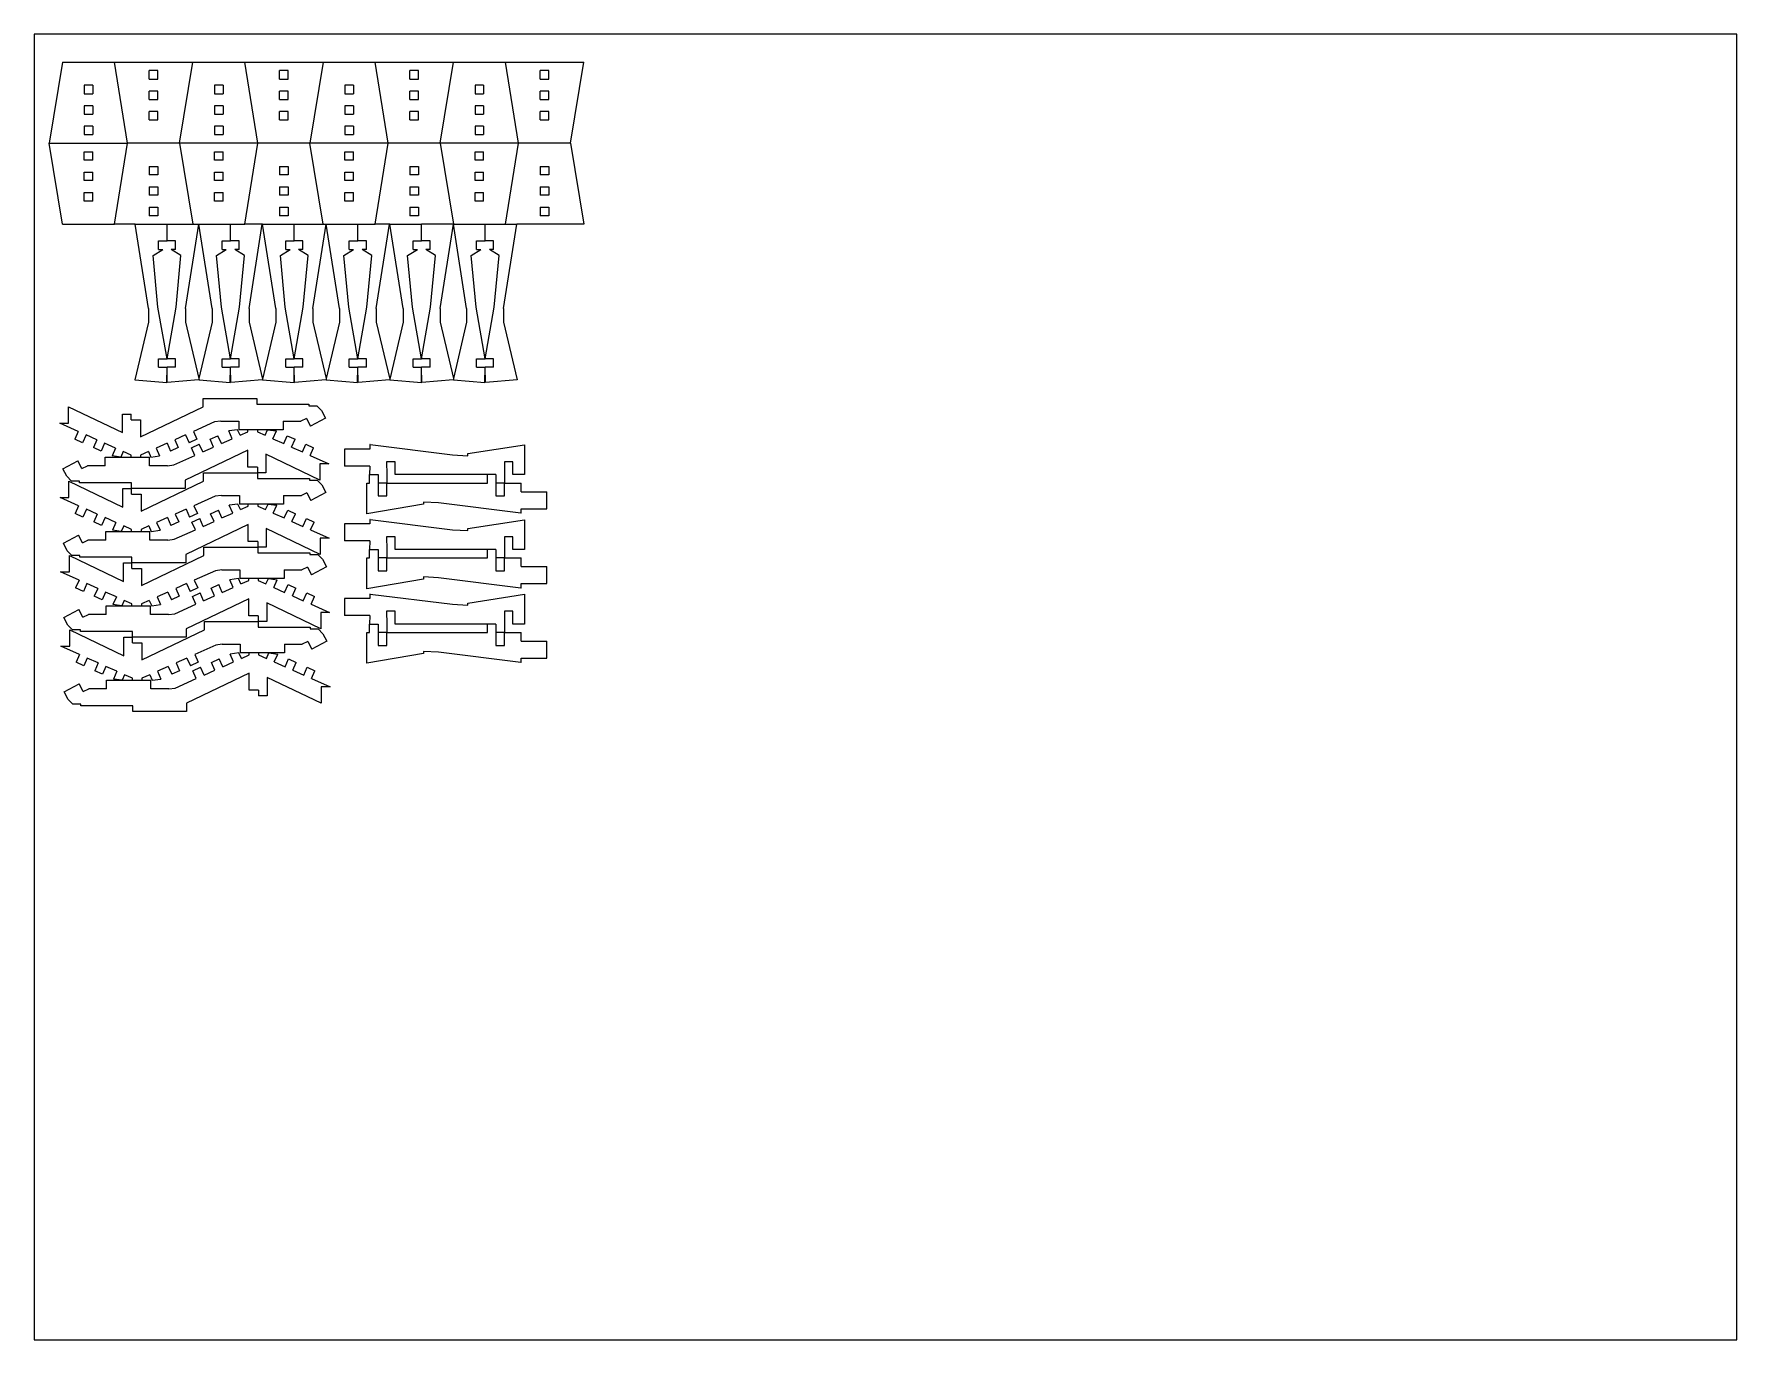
# Model space of a CAD drawing. Extents: x -622 to 622, y -231 to 231.
# Drawn here: x 22 to 622, y -231 to 229 of the extents above; entities that cross this region are included whole.
import ezdxf

# ---------------------------------------------------------------- set-up
doc = ezdxf.new("R2010")
doc.units = 0
doc.header["$MEASUREMENT"] = 0
doc.layers.get('0').update_dxf_attribs({"linetype": 'CONTINUOUS'})

msp = doc.modelspace()

# ---------------------------------------------------------------- linework, layer by layer
for p, q in [((21.98, 228.51), (21.98, -231.49)), ((621.98, 228.51), (21.98, 228.51)), ((621.98, -231.49), (621.98, 228.51)), ((31.95, 218.65), (27.36, 190.08)), ((31.95, 218.65), (50.32, 218.65)), ((54.91, 190.08), (50.32, 218.65)), ((50.32, 218.65), (77.87, 218.65)), ((73.28, 190.08), (77.87, 218.65)), ((77.87, 218.65), (96.24, 218.65)), ((100.83, 190.08), (96.24, 218.65)), ((96.24, 218.65), (123.8, 218.65)), ((123.8, 218.65), (119.2, 190.08)), ((123.8, 218.65), (142.16, 218.65)), ((146.76, 190.08), (142.16, 218.65)), ((142.16, 218.65), (169.72, 218.65)), ((165.12, 190.08), (169.72, 218.65)), ((169.72, 218.65), (188.09, 218.65)), ((192.68, 190.08), (188.09, 218.65)), ((188.09, 218.65), (215.64, 218.65)), ((211.05, 190.08), (215.64, 218.65)), ((39.64, 210.48), (39.64, 207.48)), ((42.64, 210.48), (39.64, 210.48)), ((42.64, 210.48), (42.64, 207.48)), ((62.6, 212.65), (62.6, 215.65)), ((65.6, 215.65), (62.6, 215.65)), ((62.6, 212.65), (65.6, 212.65)), ((65.6, 212.65), (65.6, 215.65)), ((85.56, 210.48), (85.56, 207.48)), ((88.56, 210.48), (85.56, 210.48)), ((88.56, 210.48), (88.56, 207.48)), ((108.52, 212.65), (108.52, 215.65)), ((111.52, 215.65), (108.52, 215.65)), ((108.52, 212.65), (111.52, 212.65)), ((111.52, 212.65), (111.52, 215.65)), ((131.48, 210.48), (131.48, 207.48)), ((134.48, 210.48), (131.48, 210.48)), ((134.48, 210.48), (134.48, 207.48)), ((154.44, 212.65), (154.44, 215.65)), ((157.44, 215.65), (154.44, 215.65)), ((154.44, 212.65), (157.44, 212.65)), ((157.44, 212.65), (157.44, 215.65)), ((177.4, 210.48), (177.4, 207.48)), ((180.4, 210.48), (177.4, 210.48)), ((180.4, 210.48), (180.4, 207.48)), ((200.36, 212.65), (200.36, 215.65)), ((203.36, 215.65), (200.36, 215.65)), ((200.36, 212.65), (203.36, 212.65)), ((203.36, 212.65), (203.36, 215.65)), ((39.64, 207.48), (42.64, 207.48)), ((62.6, 205.45), (62.6, 208.45)), ((65.6, 208.45), (62.6, 208.45)), ((62.6, 205.45), (65.6, 205.45)), ((65.6, 205.45), (65.6, 208.45)), ((85.56, 207.48), (88.56, 207.48)), ((108.52, 205.45), (108.52, 208.45)), ((111.52, 208.45), (108.52, 208.45)), ((108.52, 205.45), (111.52, 205.45)), ((111.52, 205.45), (111.52, 208.45)), ((131.48, 207.48), (134.48, 207.48)), ((154.44, 205.45), (154.44, 208.45)), ((157.44, 208.45), (154.44, 208.45)), ((154.44, 205.45), (157.44, 205.45)), ((157.44, 205.45), (157.44, 208.45)), ((177.4, 207.48), (180.4, 207.48)), ((200.36, 205.45), (200.36, 208.45)), ((203.36, 208.45), (200.36, 208.45)), ((200.36, 205.45), (203.36, 205.45)), ((203.36, 205.45), (203.36, 208.45)), ((39.64, 203.28), (39.64, 200.28)), ((42.64, 203.28), (39.64, 203.28)), ((39.64, 200.28), (42.64, 200.28)), ((42.64, 203.28), (42.64, 200.28)), ((65.6, 201.25), (62.6, 201.25)), ((62.6, 198.25), (62.6, 201.25)), ((62.6, 198.25), (65.6, 198.25)), ((65.6, 198.25), (65.6, 201.25)), ((85.56, 203.28), (85.56, 200.28)), ((88.56, 203.28), (85.56, 203.28)), ((85.56, 200.28), (88.56, 200.28)), ((88.56, 203.28), (88.56, 200.28)), ((111.52, 201.25), (108.52, 201.25)), ((108.52, 198.25), (108.52, 201.25)), ((108.52, 198.25), (111.52, 198.25)), ((111.52, 198.25), (111.52, 201.25)), ((131.48, 203.28), (131.48, 200.28)), ((134.48, 203.28), (131.48, 203.28)), ((131.48, 200.28), (134.48, 200.28)), ((134.48, 203.28), (134.48, 200.28)), ((157.44, 201.25), (154.44, 201.25)), ((154.44, 198.25), (154.44, 201.25)), ((154.44, 198.25), (157.44, 198.25)), ((157.44, 198.25), (157.44, 201.25)), ((177.4, 203.28), (177.4, 200.28)), ((180.4, 203.28), (177.4, 203.28)), ((177.4, 200.28), (180.4, 200.28)), ((180.4, 203.28), (180.4, 200.28)), ((203.36, 201.25), (200.36, 201.25)), ((200.36, 198.25), (200.36, 201.25)), ((200.36, 198.25), (203.36, 198.25)), ((203.36, 198.25), (203.36, 201.25)), ((39.64, 196.08), (39.64, 193.08)), ((42.64, 196.08), (39.64, 196.08)), ((39.64, 193.08), (42.64, 193.08)), ((42.64, 196.08), (42.64, 193.08)), ((85.56, 196.08), (85.56, 193.08)), ((88.56, 196.08), (85.56, 196.08)), ((85.56, 193.08), (88.56, 193.08)), ((88.56, 196.08), (88.56, 193.08)), ((131.48, 196.08), (131.48, 193.08)), ((134.48, 196.08), (131.48, 196.08)), ((131.48, 193.08), (134.48, 193.08)), ((134.48, 196.08), (134.48, 193.08)), ((177.4, 196.08), (177.4, 193.08)), ((180.4, 196.08), (177.4, 196.08)), ((177.4, 193.08), (180.4, 193.08)), ((180.4, 196.08), (180.4, 193.08)), ((31.95, 161.51), (27.36, 190.08)), ((27.36, 190.08), (54.91, 190.08)), ((39.64, 184.08), (39.64, 187.08)), ((39.64, 187.08), (42.64, 187.08)), ((42.64, 184.08), (42.64, 187.08)), ((50.32, 161.51), (54.91, 190.08)), ((73.28, 190.08), (54.91, 190.08)), ((73.28, 190.08), (77.87, 161.51)), ((100.83, 190.08), (73.28, 190.08)), ((85.56, 184.08), (85.56, 187.08)), ((85.56, 187.08), (88.56, 187.08)), ((88.56, 184.08), (88.56, 187.08)), ((96.24, 161.51), (100.83, 190.08)), ((119.2, 190.08), (100.83, 190.08)), ((123.8, 161.51), (119.2, 190.08)), ((146.76, 190.08), (119.2, 190.08)), ((131.48, 184.08), (131.48, 187.08)), ((131.48, 187.08), (134.48, 187.08)), ((134.48, 184.08), (134.48, 187.08)), ((142.16, 161.51), (146.76, 190.08)), ((165.12, 190.08), (146.76, 190.08)), ((165.12, 190.08), (169.72, 161.51)), ((192.68, 190.08), (165.12, 190.08)), ((177.4, 184.08), (177.4, 187.08)), ((177.4, 187.08), (180.4, 187.08)), ((180.4, 184.08), (180.4, 187.08)), ((188.09, 161.51), (192.68, 190.08)), ((211.05, 190.08), (192.68, 190.08)), ((211.05, 190.08), (215.64, 161.51)), ((42.64, 184.08), (39.64, 184.08)), ((62.6, 181.91), (62.6, 178.91)), ((62.6, 181.91), (65.6, 181.91)), ((65.6, 181.91), (65.6, 178.91)), ((88.56, 184.08), (85.56, 184.08)), ((108.52, 181.91), (108.52, 178.91)), ((108.52, 181.91), (111.52, 181.91)), ((111.52, 181.91), (111.52, 178.91)), ((134.48, 184.08), (131.48, 184.08)), ((154.44, 181.91), (154.44, 178.91)), ((154.44, 181.91), (157.44, 181.91)), ((157.44, 181.91), (157.44, 178.91)), ((180.4, 184.08), (177.4, 184.08)), ((200.36, 181.91), (200.36, 178.91)), ((200.36, 181.91), (203.36, 181.91)), ((203.36, 181.91), (203.36, 178.91)), ((39.64, 176.88), (39.64, 179.88)), ((39.64, 179.88), (42.64, 179.88)), ((42.64, 176.88), (39.64, 176.88)), ((42.64, 176.88), (42.64, 179.88)), ((65.6, 178.91), (62.6, 178.91)), ((62.6, 174.71), (62.6, 171.71)), ((62.6, 174.71), (65.6, 174.71)), ((65.6, 174.71), (65.6, 171.71)), ((85.56, 176.88), (85.56, 179.88)), ((85.56, 179.88), (88.56, 179.88)), ((88.56, 176.88), (85.56, 176.88)), ((88.56, 176.88), (88.56, 179.88)), ((111.52, 178.91), (108.52, 178.91)), ((108.52, 174.71), (108.52, 171.71)), ((108.52, 174.71), (111.52, 174.71)), ((111.52, 174.71), (111.52, 171.71)), ((131.48, 176.88), (131.48, 179.88)), ((131.48, 179.88), (134.48, 179.88)), ((134.48, 176.88), (131.48, 176.88)), ((134.48, 176.88), (134.48, 179.88)), ((157.44, 178.91), (154.44, 178.91)), ((154.44, 174.71), (154.44, 171.71)), ((154.44, 174.71), (157.44, 174.71)), ((157.44, 174.71), (157.44, 171.71)), ((177.4, 176.88), (177.4, 179.88)), ((177.4, 179.88), (180.4, 179.88)), ((180.4, 176.88), (177.4, 176.88)), ((180.4, 176.88), (180.4, 179.88)), ((203.36, 178.91), (200.36, 178.91)), ((200.36, 174.71), (200.36, 171.71)), ((200.36, 174.71), (203.36, 174.71)), ((203.36, 174.71), (203.36, 171.71)), ((39.64, 172.68), (42.64, 172.68)), ((39.64, 169.68), (39.64, 172.68)), ((42.64, 169.68), (39.64, 169.68)), ((42.64, 169.68), (42.64, 172.68)), ((65.6, 171.71), (62.6, 171.71)), ((85.56, 172.68), (88.56, 172.68)), ((85.56, 169.68), (85.56, 172.68)), ((88.56, 169.68), (85.56, 169.68)), ((88.56, 169.68), (88.56, 172.68)), ((111.52, 171.71), (108.52, 171.71)), ((131.48, 172.68), (134.48, 172.68)), ((131.48, 169.68), (131.48, 172.68)), ((134.48, 169.68), (131.48, 169.68)), ((134.48, 169.68), (134.48, 172.68)), ((157.44, 171.71), (154.44, 171.71)), ((177.4, 172.68), (180.4, 172.68)), ((177.4, 169.68), (177.4, 172.68)), ((180.4, 169.68), (177.4, 169.68)), ((180.4, 169.68), (180.4, 172.68)), ((203.36, 171.71), (200.36, 171.71)), ((62.6, 167.51), (62.6, 164.51)), ((62.6, 167.51), (65.6, 167.51)), ((65.6, 164.51), (62.6, 164.51)), ((65.6, 167.51), (65.6, 164.51)), ((108.52, 167.51), (108.52, 164.51)), ((108.52, 167.51), (111.52, 167.51)), ((111.52, 164.51), (108.52, 164.51)), ((111.52, 167.51), (111.52, 164.51)), ((154.44, 167.51), (154.44, 164.51)), ((154.44, 167.51), (157.44, 167.51)), ((157.44, 164.51), (154.44, 164.51)), ((157.44, 167.51), (157.44, 164.51)), ((200.36, 167.51), (200.36, 164.51)), ((200.36, 167.51), (203.36, 167.51)), ((203.36, 164.51), (200.36, 164.51)), ((203.36, 167.51), (203.36, 164.51)), ((31.95, 161.51), (50.32, 161.51)), ((57.64, 161.51), (50.32, 161.51)), ((62.32, 131.88), (57.64, 161.51)), ((57.64, 161.51), (68.83, 161.51)), ((68.83, 155.62), (68.83, 161.51)), ((68.83, 161.51), (77.87, 161.51)), ((75.34, 131.88), (80.02, 161.51)), ((77.87, 161.51), (80.02, 161.51)), ((84.7, 131.88), (80.02, 161.51)), ((80.02, 161.51), (91.21, 161.51)), ((91.21, 155.62), (91.21, 161.51)), ((91.21, 161.51), (96.24, 161.51)), ((102.4, 161.51), (96.24, 161.51)), ((97.72, 131.88), (102.4, 161.51)), ((102.49, 161.51), (102.4, 161.51)), ((107.17, 131.88), (102.49, 161.51)), ((102.49, 161.51), (113.68, 161.51)), ((113.68, 161.51), (123.8, 161.51)), ((113.68, 155.62), (113.68, 161.51)), ((120.19, 131.88), (124.87, 161.51)), ((123.8, 161.51), (124.87, 161.51)), ((129.55, 131.88), (124.87, 161.51)), ((124.87, 161.51), (136.06, 161.51)), ((136.06, 155.62), (136.06, 161.51)), ((136.06, 161.51), (142.16, 161.51)), ((147.25, 161.51), (142.16, 161.51)), ((142.57, 131.88), (147.25, 161.51)), ((147.34, 161.51), (147.25, 161.51)), ((152.02, 131.88), (147.34, 161.51)), ((147.34, 161.51), (158.53, 161.51)), ((169.72, 161.51), (158.53, 161.51)), ((158.53, 155.62), (158.53, 161.51)), ((165.04, 131.88), (169.72, 161.51)), ((169.72, 161.51), (180.91, 161.51)), ((174.4, 131.88), (169.72, 161.51)), ((180.91, 155.62), (180.91, 161.51)), ((180.91, 161.51), (188.09, 161.51)), ((187.42, 131.88), (192.1, 161.51)), ((188.09, 161.51), (192.1, 161.51)), ((215.64, 161.51), (192.1, 161.51)), ((63.93, 150.52), (67.33, 152.62)), ((65.65, 132.35), (63.93, 150.52)), ((65.83, 155.62), (68.83, 155.62)), ((65.83, 152.62), (65.83, 155.62)), ((65.83, 152.62), (67.33, 152.62)), ((71.83, 155.62), (68.83, 155.62)), ((71.83, 152.62), (70.33, 152.62)), ((73.74, 150.52), (70.33, 152.62)), ((71.83, 152.62), (71.83, 155.62)), ((72.01, 132.35), (73.74, 150.52)), ((86.3, 150.52), (89.71, 152.62)), ((88.03, 132.35), (86.3, 150.52)), ((88.21, 152.62), (88.21, 155.62)), ((88.21, 155.62), (91.21, 155.62)), ((88.21, 152.62), (89.71, 152.62)), ((94.21, 155.62), (91.21, 155.62)), ((94.21, 152.62), (92.71, 152.62)), ((96.12, 150.52), (92.71, 152.62)), ((94.21, 152.62), (94.21, 155.62)), ((94.39, 132.35), (96.12, 150.52)), ((108.77, 150.52), (112.18, 152.62)), ((110.5, 132.35), (108.77, 150.52)), ((110.68, 152.62), (110.68, 155.62)), ((110.68, 155.62), (113.68, 155.62)), ((110.68, 152.62), (112.18, 152.62)), ((116.68, 155.62), (113.68, 155.62)), ((116.68, 152.62), (115.18, 152.62)), ((118.59, 150.52), (115.18, 152.62)), ((116.68, 152.62), (116.68, 155.62)), ((116.86, 132.35), (118.59, 150.52)), ((131.15, 150.52), (134.56, 152.62)), ((132.88, 132.35), (131.15, 150.52)), ((133.06, 152.62), (133.06, 155.62)), ((133.06, 155.62), (136.06, 155.62)), ((133.06, 152.62), (134.56, 152.62)), ((139.06, 155.62), (136.06, 155.62)), ((139.06, 152.62), (137.56, 152.62)), ((140.96, 150.52), (137.56, 152.62)), ((139.06, 152.62), (139.06, 155.62)), ((139.24, 132.35), (140.96, 150.52)), ((153.62, 150.52), (157.03, 152.62)), ((155.35, 132.35), (153.62, 150.52)), ((155.53, 155.62), (158.53, 155.62)), ((155.53, 152.62), (155.53, 155.62)), ((155.53, 152.62), (157.03, 152.62)), ((161.53, 155.62), (158.53, 155.62)), ((163.43, 150.52), (160.03, 152.62)), ((161.53, 152.62), (160.03, 152.62)), ((161.53, 152.62), (161.53, 155.62)), ((161.71, 132.35), (163.43, 150.52)), ((176, 150.52), (179.41, 152.62)), ((177.73, 132.35), (176, 150.52)), ((177.91, 152.62), (177.91, 155.62)), ((177.91, 155.62), (180.91, 155.62)), ((177.91, 152.62), (179.41, 152.62)), ((183.91, 155.62), (180.91, 155.62)), ((183.91, 152.62), (182.41, 152.62)), ((185.81, 150.52), (182.41, 152.62)), ((183.91, 152.62), (183.91, 155.62)), ((184.09, 132.35), (185.81, 150.52)), ((68.83, 114.14), (65.65, 132.35)), ((68.83, 114.14), (72.01, 132.35)), ((91.21, 114.14), (88.03, 132.35)), ((91.21, 114.14), (94.39, 132.35)), ((113.68, 114.14), (110.5, 132.35)), ((113.68, 114.14), (116.86, 132.35)), ((136.06, 114.14), (132.88, 132.35)), ((136.06, 114.14), (139.24, 132.35)), ((158.53, 114.14), (155.35, 132.35)), ((158.53, 114.14), (161.71, 132.35)), ((180.91, 114.14), (177.73, 132.35)), ((180.91, 114.14), (184.09, 132.35)), ((62.32, 126.99), (57.55, 106.75)), ((62.32, 131.88), (62.32, 126.99)), ((75.34, 131.88), (75.34, 126.99)), ((75.34, 126.99), (80.02, 107.13)), ((84.7, 126.99), (80.02, 107.13)), ((84.7, 131.88), (84.7, 126.99)), ((97.72, 131.88), (97.72, 126.99)), ((97.72, 126.99), (102.44, 106.94)), ((107.17, 126.99), (102.44, 106.94)), ((107.17, 131.88), (107.17, 126.99)), ((120.19, 131.88), (120.19, 126.99)), ((120.19, 126.99), (124.87, 107.13)), ((129.55, 126.99), (124.87, 107.13)), ((129.55, 131.88), (129.55, 126.99)), ((142.57, 131.88), (142.57, 126.99)), ((142.57, 126.99), (147.29, 106.94)), ((152.02, 126.99), (147.29, 106.94)), ((152.02, 131.88), (152.02, 126.99)), ((165.04, 131.88), (165.04, 126.99)), ((165.04, 126.99), (169.72, 107.13)), ((174.4, 126.99), (169.72, 107.13)), ((174.4, 131.88), (174.4, 126.99)), ((187.42, 131.88), (187.42, 126.99)), ((187.42, 126.99), (192.19, 106.75)), ((65.83, 111.14), (65.83, 114.14)), ((65.83, 114.14), (68.83, 114.14)), ((71.83, 114.14), (68.83, 114.14)), ((71.83, 111.14), (71.83, 114.14)), ((88.21, 111.14), (88.21, 114.14)), ((88.21, 114.14), (91.21, 114.14)), ((94.21, 114.14), (91.21, 114.14)), ((94.21, 111.14), (94.21, 114.14)), ((110.68, 114.14), (113.68, 114.14)), ((110.68, 111.14), (110.68, 114.14)), ((116.68, 114.14), (113.68, 114.14)), ((116.68, 111.14), (116.68, 114.14)), ((133.06, 111.14), (133.06, 114.14)), ((133.06, 114.14), (136.06, 114.14)), ((139.06, 114.14), (136.06, 114.14)), ((139.06, 111.14), (139.06, 114.14)), ((155.53, 114.14), (158.53, 114.14)), ((155.53, 111.14), (155.53, 114.14)), ((161.53, 114.14), (158.53, 114.14)), ((161.53, 111.14), (161.53, 114.14)), ((177.91, 114.14), (180.91, 114.14)), ((177.91, 111.14), (177.91, 114.14)), ((183.91, 114.14), (180.91, 114.14)), ((183.91, 111.14), (183.91, 114.14)), ((65.83, 111.14), (68.83, 111.14)), ((68.75, 105.75), (68.83, 111.14)), ((71.83, 111.14), (68.83, 111.14)), ((68.91, 105.75), (68.83, 111.14)), ((88.21, 111.14), (91.21, 111.14)), ((91.13, 105.75), (91.21, 111.14)), ((94.21, 111.14), (91.21, 111.14)), ((91.29, 105.75), (91.21, 111.14)), ((110.68, 111.14), (113.68, 111.14)), ((113.6, 105.75), (113.68, 111.14)), ((116.68, 111.14), (113.68, 111.14)), ((113.76, 105.75), (113.68, 111.14)), ((133.06, 111.14), (136.06, 111.14)), ((135.98, 105.75), (136.06, 111.14)), ((139.06, 111.14), (136.06, 111.14)), ((136.14, 105.75), (136.06, 111.14)), ((155.53, 111.14), (158.53, 111.14)), ((158.45, 105.75), (158.53, 111.14)), ((158.61, 105.75), (158.53, 111.14)), ((161.53, 111.14), (158.53, 111.14)), ((177.91, 111.14), (180.91, 111.14)), ((180.83, 105.75), (180.91, 111.14)), ((180.99, 105.75), (180.91, 111.14)), ((183.91, 111.14), (180.91, 111.14)), ((57.55, 106.75), (68.75, 105.75)), ((79.93, 106.75), (68.91, 105.75)), ((80.02, 107.13), (79.93, 106.75)), ((80.02, 106.74), (79.93, 106.75)), ((80.02, 107.13), (80.11, 106.75)), ((80.11, 106.75), (80.02, 106.74)), ((80.11, 106.75), (91.13, 105.75)), ((102.4, 106.75), (91.29, 105.75)), ((102.44, 106.94), (102.4, 106.75)), ((102.44, 106.74), (102.4, 106.75)), ((102.44, 106.94), (102.49, 106.75)), ((102.49, 106.75), (102.44, 106.74)), ((102.49, 106.75), (113.6, 105.75)), ((124.78, 106.75), (113.76, 105.75)), ((124.87, 107.13), (124.78, 106.75)), ((124.87, 106.74), (124.78, 106.75)), ((124.87, 107.13), (124.96, 106.75)), ((124.96, 106.75), (124.87, 106.74)), ((124.96, 106.75), (135.98, 105.75)), ((147.25, 106.75), (136.14, 105.75)), ((147.29, 106.94), (147.25, 106.75)), ((147.29, 106.74), (147.25, 106.75)), ((147.29, 106.94), (147.34, 106.75)), ((147.34, 106.75), (147.29, 106.74)), ((147.34, 106.75), (158.45, 105.75)), ((169.63, 106.75), (158.61, 105.75)), ((169.72, 107.13), (169.63, 106.75)), ((169.72, 106.74), (169.63, 106.75)), ((169.72, 107.13), (169.81, 106.75)), ((169.81, 106.75), (169.72, 106.74)), ((169.81, 106.75), (180.83, 105.75)), ((192.19, 106.75), (180.99, 105.75)), ((34.13, 97.23), (53.16, 88.11)), ((34.13, 91.47), (34.13, 97.23)), ((59.52, 86.67), (81.56, 97.23)), ((81.56, 100.14), (100.51, 100.14)), ((81.56, 97.23), (81.56, 100.14)), ((100.51, 100.14), (100.51, 98.14)), ((100.51, 98.14), (118.84, 98.14)), ((118.84, 98.14), (118.84, 97.59)), ((118.84, 97.59), (121.63, 97.59)), ((121.63, 97.59), (123.28, 95.89)), ((31.01, 91.47), (34.13, 91.47)), ((37.55, 88.54), (31.01, 91.47)), ((53.16, 88.11), (53.16, 94.67)), ((53.16, 94.67), (56.16, 94.67)), ((56.16, 92.67), (56.16, 94.67)), ((56.16, 92.67), (59.52, 92.67)), ((59.52, 92.67), (59.52, 86.67)), ((85.59, 91.88), (78.14, 88.54)), ((87.82, 92.14), (85.59, 91.88)), ((87.82, 92.14), (94.16, 92.14)), ((94.16, 92.14), (94.16, 89.14)), ((109.76, 92.14), (109.76, 89.14)), ((109.76, 92.14), (116.01, 92.14)), ((117.98, 93.08), (116.01, 92.14)), ((117.98, 93.08), (119.38, 90.43)), ((124.68, 93.23), (119.38, 90.43)), ((123.28, 95.89), (124.68, 93.23)), ((37.55, 88.54), (36.32, 85.8)), ((39.06, 84.57), (36.32, 85.8)), ((40.29, 87.31), (39.06, 84.57)), ((44.12, 85.59), (40.29, 87.31)), ((44.12, 85.59), (42.89, 82.85)), ((46.86, 84.36), (45.63, 81.63)), ((50.69, 82.64), (46.86, 84.36)), ((68.83, 84.36), (65, 82.64)), ((68.83, 84.36), (70.06, 81.63)), ((75.4, 87.31), (71.57, 85.59)), ((71.57, 85.59), (72.8, 82.85)), ((75.4, 87.31), (76.63, 84.57)), ((79.37, 85.8), (76.63, 84.57)), ((77.46, 82.81), (80.2, 84.04)), ((78.14, 88.54), (79.37, 85.8)), ((81.42, 81.3), (80.2, 84.04)), ((84.03, 85.76), (86.77, 86.99)), ((85.26, 83.02), (84.03, 85.76)), ((87.99, 84.25), (86.77, 86.99)), ((87.99, 84.25), (91.83, 85.97)), ((93.69, 89.14), (90.6, 88.7)), ((91.83, 85.97), (90.6, 88.7)), ((94.56, 87.19), (93.69, 89.14)), ((97.3, 89.14), (94.16, 89.14)), ((94.56, 87.19), (97.3, 88.42)), ((100.66, 89.14), (97.3, 89.14)), ((97.3, 88.42), (97.3, 89.14)), ((100.66, 89.14), (100.66, 88.42)), ((104.27, 89.14), (100.66, 89.14)), ((100.66, 88.42), (103.4, 87.19)), ((103.4, 87.19), (104.27, 89.14)), ((104.27, 89.14), (107.36, 88.7)), ((109.76, 89.14), (104.27, 89.14)), ((106.14, 85.97), (107.36, 88.7)), ((106.14, 85.97), (109.97, 84.25)), ((109.97, 84.25), (111.2, 86.99)), ((111.2, 86.99), (113.93, 85.76)), ((112.71, 83.02), (113.93, 85.76)), ((116.54, 81.3), (117.77, 84.04)), ((117.77, 84.04), (120.5, 82.81)), ((32.14, 75.38), (37.45, 78.18)), ((38.85, 75.53), (37.45, 78.18)), ((45.63, 81.63), (42.89, 82.85)), ((47.07, 76.47), (47.07, 79.47)), ((47.07, 79.47), (52.55, 79.47)), ((50.69, 82.64), (49.46, 79.91)), ((52.55, 79.47), (49.46, 79.91)), ((53.43, 81.42), (52.55, 79.47)), ((52.55, 79.47), (56.16, 79.47)), ((56.16, 80.19), (53.43, 81.42)), ((56.16, 79.47), (56.16, 80.19)), ((56.16, 79.47), (59.52, 79.47)), ((62.26, 81.42), (59.52, 80.19)), ((59.52, 80.19), (59.52, 79.47)), ((59.52, 79.47), (62.66, 79.47)), ((62.26, 81.42), (63.14, 79.47)), ((62.66, 76.47), (62.66, 79.47)), ((63.14, 79.47), (66.23, 79.91)), ((65, 82.64), (66.23, 79.91)), ((72.8, 82.85), (70.06, 81.63)), ((71.24, 76.73), (78.69, 80.07)), ((97.3, 81.94), (75.27, 71.38)), ((78.69, 80.07), (77.46, 82.81)), ((81.42, 81.3), (85.26, 83.02)), ((97.3, 75.94), (97.3, 81.94)), ((122.69, 71.38), (103.66, 80.5)), ((103.66, 80.5), (103.66, 73.94)), ((112.71, 83.02), (116.54, 81.3)), ((119.28, 80.07), (120.5, 82.81)), ((119.28, 80.07), (125.81, 77.14)), ((140.25, 82.3), (131.32, 82.3)), ((131.32, 82.3), (131.32, 76.3)), ((140.39, 83.88), (140.24, 83.88)), ((140.24, 83.88), (140.25, 82.3)), ((140.39, 83.88), (169.43, 80.27)), ((169.43, 80.27), (174.77, 79.99)), ((174.77, 80.72), (194.74, 83.81)), ((174.77, 79.99), (174.77, 80.72)), ((194.74, 83.81), (194.74, 73.31)), ((33.55, 72.73), (32.14, 75.38)), ((35.2, 71.02), (33.55, 72.73)), ((38.85, 75.53), (40.82, 76.47)), ((47.07, 76.47), (40.82, 76.47)), ((69.01, 76.47), (62.66, 76.47)), ((69.01, 76.47), (71.24, 76.73)), ((81.71, 71.03), (81.71, 73.94)), ((81.71, 73.94), (100.66, 73.94)), ((100.66, 75.94), (97.3, 75.94)), ((100.66, 75.94), (100.66, 73.94)), ((103.66, 73.94), (100.66, 73.94)), ((100.66, 73.94), (100.66, 71.94)), ((122.69, 77.14), (122.69, 71.38)), ((125.81, 77.14), (122.69, 77.14)), ((140.25, 76.3), (131.32, 76.3)), ((140.25, 76.3), (140.22, 73.31)), ((140.22, 73.31), (143.22, 73.31)), ((140.22, 70.31), (140.22, 73.31)), ((143.22, 73.31), (143.22, 70.31)), ((146.22, 77.81), (146.24, 73.31)), ((149.22, 77.81), (146.22, 77.81)), ((146.24, 73.31), (146.24, 70.31)), ((149.22, 73.31), (149.22, 77.81)), ((181.72, 73.31), (149.22, 73.31)), ((184.72, 73.31), (181.72, 73.31)), ((181.72, 70.31), (181.72, 73.31)), ((184.72, 73.31), (184.72, 70.31)), ((187.7, 77.81), (187.72, 73.31)), ((190.7, 77.81), (187.7, 77.81)), ((187.72, 73.31), (187.72, 70.31)), ((190.7, 73.31), (190.7, 77.81)), ((194.74, 73.31), (190.7, 73.31)), ((34.29, 65.27), (34.29, 71.03)), ((34.29, 71.03), (53.32, 61.91)), ((37.99, 71.02), (35.2, 71.02)), ((37.99, 70.47), (37.99, 71.02)), ((56.32, 70.47), (37.99, 70.47)), ((53.32, 61.91), (53.32, 68.47)), ((53.32, 68.47), (56.32, 68.47)), ((56.32, 68.47), (56.32, 70.47)), ((75.27, 68.47), (56.32, 68.47)), ((56.32, 66.47), (56.32, 68.47)), ((56.32, 66.47), (59.68, 66.47)), ((59.68, 60.47), (81.71, 71.03)), ((59.68, 66.47), (59.68, 60.47)), ((75.27, 71.38), (75.27, 68.47)), ((100.66, 71.94), (118.99, 71.94)), ((118.13, 66.88), (116.16, 65.94)), ((118.13, 66.88), (119.53, 64.23)), ((118.99, 71.94), (118.99, 71.39)), ((118.99, 71.39), (121.78, 71.39)), ((124.84, 67.03), (119.53, 64.23)), ((121.78, 71.39), (123.43, 69.69)), ((123.43, 69.69), (124.84, 67.03)), ((139.2, 70.31), (140.22, 70.31)), ((139.2, 59.49), (139.2, 70.31)), ((143.22, 70.31), (143.24, 65.81)), ((146.24, 70.31), (143.22, 70.31)), ((146.24, 70.31), (181.72, 70.31)), ((146.24, 65.81), (146.24, 70.31)), ((184.72, 70.31), (184.72, 65.81)), ((187.72, 70.31), (184.72, 70.31)), ((187.72, 70.31), (193.61, 70.31)), ((187.72, 65.81), (187.72, 70.31)), ((193.61, 67.31), (193.61, 70.31)), ((193.61, 67.31), (202.61, 67.31)), ((202.61, 61.31), (202.61, 67.31)), ((37.7, 62.34), (31.16, 65.27)), ((31.16, 65.27), (34.29, 65.27)), ((37.7, 62.34), (36.48, 59.6)), ((40.44, 61.11), (39.21, 58.37)), ((44.27, 59.39), (40.44, 61.11)), ((75.55, 61.11), (71.72, 59.39)), ((75.55, 61.11), (76.78, 58.37)), ((85.74, 65.68), (78.29, 62.34)), ((78.29, 62.34), (79.52, 59.6)), ((84.18, 59.56), (86.92, 60.79)), ((87.97, 65.94), (85.74, 65.68)), ((88.15, 58.05), (86.92, 60.79)), ((87.97, 65.94), (94.32, 65.94)), ((93.84, 62.94), (90.75, 62.5)), ((91.98, 59.77), (90.75, 62.5)), ((94.72, 60.99), (93.84, 62.94)), ((94.32, 65.94), (94.32, 62.94)), ((97.45, 62.94), (94.32, 62.94)), ((94.72, 60.99), (97.45, 62.22)), ((97.45, 62.22), (97.45, 62.94)), ((100.81, 62.94), (97.45, 62.94)), ((104.43, 62.94), (100.81, 62.94)), ((100.81, 62.94), (100.81, 62.22)), ((100.81, 62.22), (103.55, 60.99)), ((103.55, 60.99), (104.43, 62.94)), ((109.91, 62.94), (104.43, 62.94)), ((104.43, 62.94), (107.52, 62.5)), ((106.29, 59.77), (107.52, 62.5)), ((109.91, 65.94), (116.16, 65.94)), ((109.91, 65.94), (109.91, 62.94)), ((110.12, 58.05), (111.35, 60.79)), ((111.35, 60.79), (114.09, 59.56)), ((159.16, 62.89), (139.2, 59.49)), ((143.24, 65.81), (146.24, 65.81)), ((159.16, 63.62), (159.16, 62.89)), ((164.5, 63.35), (159.16, 63.62)), ((193.54, 59.73), (164.5, 63.35)), ((184.72, 65.81), (187.72, 65.81)), ((193.61, 59.73), (193.61, 61.31)), ((193.61, 61.31), (202.61, 61.31)), ((39.21, 58.37), (36.48, 59.6)), ((44.27, 59.39), (43.05, 56.65)), ((45.78, 55.43), (43.05, 56.65)), ((47.01, 58.16), (45.78, 55.43)), ((50.84, 56.44), (47.01, 58.16)), ((50.84, 56.44), (49.62, 53.71)), ((53.58, 55.22), (52.71, 53.27)), ((56.32, 53.99), (53.58, 55.22)), ((62.42, 55.22), (59.68, 53.99)), ((62.42, 55.22), (63.29, 53.27)), ((68.98, 58.16), (65.15, 56.44)), ((65.15, 56.44), (66.38, 53.71)), ((68.98, 58.16), (70.21, 55.43)), ((72.95, 56.65), (70.21, 55.43)), ((71.72, 59.39), (72.95, 56.65)), ((97.45, 55.74), (75.42, 45.18)), ((79.52, 59.6), (76.78, 58.37)), ((77.61, 56.61), (80.35, 57.84)), ((78.84, 53.87), (77.61, 56.61)), ((81.58, 55.1), (80.35, 57.84)), ((81.58, 55.1), (85.41, 56.82)), ((85.41, 56.82), (84.18, 59.56)), ((88.15, 58.05), (91.98, 59.77)), ((97.45, 49.74), (97.45, 55.74)), ((103.81, 54.3), (103.81, 47.74)), ((122.85, 45.18), (103.81, 54.3)), ((106.29, 59.77), (110.12, 58.05)), ((112.86, 56.82), (114.09, 59.56)), ((112.86, 56.82), (116.69, 55.1)), ((116.69, 55.1), (117.92, 57.84)), ((117.92, 57.84), (120.66, 56.61)), ((119.43, 53.87), (120.66, 56.61)), ((140.25, 55.94), (131.32, 55.94)), ((131.32, 55.94), (131.32, 49.94)), ((140.39, 57.52), (140.24, 57.52)), ((140.24, 57.52), (140.25, 55.94)), ((140.39, 57.52), (169.43, 53.91)), ((174.77, 54.36), (194.74, 57.45)), ((174.77, 53.63), (174.77, 54.36)), ((193.61, 59.73), (193.54, 59.73)), ((194.74, 57.45), (194.74, 46.95)), ((32.3, 49.18), (37.6, 51.98)), ((33.7, 46.53), (32.3, 49.18)), ((39, 49.33), (37.6, 51.98)), ((39, 49.33), (40.97, 50.27)), ((47.22, 50.27), (40.97, 50.27)), ((47.22, 53.27), (52.71, 53.27)), ((47.22, 50.27), (47.22, 53.27)), ((52.71, 53.27), (49.62, 53.71)), ((52.71, 53.27), (56.32, 53.27)), ((56.32, 53.27), (56.32, 53.99)), ((56.32, 53.27), (59.68, 53.27)), ((59.68, 53.99), (59.68, 53.27)), ((59.68, 53.27), (62.82, 53.27)), ((62.82, 50.27), (62.82, 53.27)), ((69.16, 50.27), (62.82, 50.27)), ((63.29, 53.27), (66.38, 53.71)), ((69.16, 50.27), (71.39, 50.53)), ((71.39, 50.53), (78.84, 53.87)), ((100.81, 49.74), (97.45, 49.74)), ((100.81, 49.74), (100.81, 47.74)), ((119.43, 53.87), (125.97, 50.94)), ((122.85, 50.94), (122.85, 45.18)), ((125.97, 50.94), (122.85, 50.94)), ((140.25, 49.94), (131.32, 49.94)), ((140.25, 49.94), (140.22, 46.95)), ((146.22, 51.45), (146.24, 46.95)), ((149.22, 51.45), (146.22, 51.45)), ((149.22, 46.95), (149.22, 51.45)), ((169.43, 53.91), (174.77, 53.63)), ((187.7, 51.45), (187.72, 46.95)), ((190.7, 51.45), (187.7, 51.45)), ((190.7, 46.95), (190.7, 51.45)), ((35.35, 44.82), (33.7, 46.53)), ((34.44, 44.83), (53.47, 35.71)), ((34.44, 39.07), (34.44, 44.83)), ((38.14, 44.82), (35.35, 44.82)), ((38.14, 44.27), (38.14, 44.82)), ((56.47, 44.27), (38.14, 44.27)), ((53.47, 35.71), (53.47, 42.27)), ((53.47, 42.27), (56.47, 42.27)), ((56.47, 42.27), (56.47, 44.27)), ((56.47, 40.27), (56.47, 42.27)), ((75.42, 42.27), (56.47, 42.27)), ((59.83, 34.27), (81.86, 44.83)), ((75.42, 45.18), (75.42, 42.27)), ((81.86, 47.74), (100.81, 47.74)), ((81.86, 44.83), (81.86, 47.74)), ((100.81, 47.74), (100.81, 45.74)), ((103.81, 47.74), (100.81, 47.74)), ((100.81, 45.74), (119.14, 45.74)), ((119.14, 45.74), (119.14, 45.19)), ((119.14, 45.19), (121.93, 45.19)), ((121.93, 45.19), (123.58, 43.49)), ((123.58, 43.49), (124.99, 40.84)), ((139.2, 43.95), (140.22, 43.95)), ((139.2, 33.13), (139.2, 43.95)), ((140.22, 46.95), (143.22, 46.95)), ((140.22, 43.95), (140.22, 46.95)), ((143.22, 46.95), (143.22, 43.95)), ((143.22, 43.95), (143.24, 39.45)), ((146.24, 43.95), (143.22, 43.95)), ((146.24, 46.95), (146.24, 43.95)), ((146.24, 43.95), (181.72, 43.95)), ((146.24, 39.45), (146.24, 43.95)), ((181.72, 46.95), (149.22, 46.95)), ((184.72, 46.95), (181.72, 46.95)), ((181.72, 43.95), (181.72, 46.95)), ((184.72, 46.95), (184.72, 43.95)), ((184.72, 43.95), (184.72, 39.45)), ((187.72, 43.95), (184.72, 43.95)), ((187.72, 46.95), (187.72, 43.95)), ((187.72, 43.95), (193.61, 43.95)), ((187.72, 39.45), (187.72, 43.95)), ((194.74, 46.95), (190.7, 46.95)), ((193.61, 40.95), (193.61, 43.95)), ((31.32, 39.07), (34.44, 39.07)), ((37.86, 36.14), (31.32, 39.07)), ((37.86, 36.14), (36.63, 33.4)), ((56.47, 40.27), (59.83, 40.27)), ((59.83, 40.27), (59.83, 34.27)), ((85.9, 39.48), (78.44, 36.14)), ((78.44, 36.14), (79.67, 33.4)), ((88.12, 39.74), (85.9, 39.48)), ((88.12, 39.74), (94.47, 39.74)), ((94, 36.74), (90.91, 36.3)), ((92.13, 33.57), (90.91, 36.3)), ((94.87, 34.79), (94, 36.74)), ((94.47, 39.74), (94.47, 36.74)), ((97.61, 36.74), (94.47, 36.74)), ((94.87, 34.79), (97.61, 36.02)), ((100.97, 36.74), (97.61, 36.74)), ((97.61, 36.02), (97.61, 36.74)), ((100.97, 36.74), (100.97, 36.02)), ((104.58, 36.74), (100.97, 36.74)), ((100.97, 36.02), (103.7, 34.79)), ((103.7, 34.79), (104.58, 36.74)), ((104.58, 36.74), (107.67, 36.3)), ((110.06, 36.74), (104.58, 36.74)), ((106.44, 33.57), (107.67, 36.3)), ((110.06, 39.74), (110.06, 36.74)), ((110.06, 39.74), (116.31, 39.74)), ((118.28, 40.68), (116.31, 39.74)), ((118.28, 40.68), (119.69, 38.03)), ((124.99, 40.84), (119.69, 38.03)), ((159.16, 36.53), (139.2, 33.13)), ((143.24, 39.45), (146.24, 39.45)), ((159.16, 37.26), (159.16, 36.53)), ((164.5, 36.99), (159.16, 37.26)), ((193.54, 33.37), (164.5, 36.99)), ((184.72, 39.45), (187.72, 39.45)), ((193.61, 40.95), (202.61, 40.95)), ((202.61, 34.95), (202.61, 40.95)), ((39.37, 32.17), (36.63, 33.4)), ((40.59, 34.91), (39.37, 32.17)), ((44.43, 33.19), (40.59, 34.91)), ((44.43, 33.19), (43.2, 30.45)), ((45.94, 29.23), (43.2, 30.45)), ((47.16, 31.96), (45.94, 29.23)), ((51, 30.24), (47.16, 31.96)), ((51, 30.24), (49.77, 27.51)), ((69.14, 31.96), (65.31, 30.24)), ((65.31, 30.24), (66.53, 27.51)), ((69.14, 31.96), (70.37, 29.23)), ((73.1, 30.45), (70.37, 29.23)), ((75.71, 34.91), (71.88, 33.19)), ((71.88, 33.19), (73.1, 30.45)), ((75.71, 34.91), (76.93, 32.17)), ((79.67, 33.4), (76.93, 32.17)), ((77.77, 30.41), (80.5, 31.64)), ((78.99, 27.67), (77.77, 30.41)), ((81.73, 28.9), (80.5, 31.64)), ((81.73, 28.9), (85.56, 30.62)), ((84.34, 33.36), (87.07, 34.59)), ((85.56, 30.62), (84.34, 33.36)), ((88.3, 31.85), (87.07, 34.59)), ((88.3, 31.85), (92.13, 33.57)), ((106.44, 33.57), (110.27, 31.85)), ((110.27, 31.85), (111.5, 34.59)), ((111.5, 34.59), (114.24, 33.36)), ((113.01, 30.62), (114.24, 33.36)), ((113.01, 30.62), (116.84, 28.9)), ((116.84, 28.9), (118.07, 31.64)), ((118.07, 31.64), (120.81, 30.41)), ((119.58, 27.67), (120.81, 30.41)), ((140.39, 31.26), (140.24, 31.26)), ((140.24, 31.26), (140.25, 29.68)), ((140.39, 31.26), (169.43, 27.64)), ((174.77, 28.09), (194.74, 31.19)), ((193.61, 33.37), (193.54, 33.37)), ((193.61, 33.37), (193.61, 34.95)), ((193.61, 34.95), (202.61, 34.95)), ((194.74, 31.19), (194.74, 20.68)), ((32.45, 22.98), (37.75, 25.78)), ((39.16, 23.13), (37.75, 25.78)), ((39.16, 23.13), (41.12, 24.07)), ((47.37, 24.07), (41.12, 24.07)), ((47.37, 27.07), (52.86, 27.07)), ((47.37, 24.07), (47.37, 27.07)), ((52.86, 27.07), (49.77, 27.51)), ((53.73, 29.02), (52.86, 27.07)), ((52.86, 27.07), (56.47, 27.07)), ((56.47, 27.79), (53.73, 29.02)), ((56.47, 27.07), (56.47, 27.79)), ((56.47, 27.07), (59.83, 27.07)), ((62.57, 29.02), (59.83, 27.79)), ((59.83, 27.79), (59.83, 27.07)), ((59.83, 27.07), (62.97, 27.07)), ((62.57, 29.02), (63.44, 27.07)), ((62.97, 24.07), (62.97, 27.07)), ((69.32, 24.07), (62.97, 24.07)), ((63.44, 27.07), (66.53, 27.51)), ((69.32, 24.07), (71.54, 24.33)), ((71.54, 24.33), (78.99, 27.67)), ((97.61, 29.54), (75.57, 18.98)), ((97.61, 23.54), (97.61, 29.54)), ((103.97, 28.1), (103.97, 21.54)), ((123, 18.98), (103.97, 28.1)), ((119.58, 27.67), (126.12, 24.74)), ((123, 24.74), (123, 18.98)), ((126.12, 24.74), (123, 24.74)), ((140.25, 29.68), (131.32, 29.68)), ((131.32, 29.68), (131.32, 23.68)), ((146.22, 25.18), (146.24, 20.68)), ((149.22, 25.18), (146.22, 25.18)), ((149.22, 20.68), (149.22, 25.18)), ((169.43, 27.64), (174.77, 27.37)), ((174.77, 27.37), (174.77, 28.09)), ((187.7, 25.18), (187.72, 20.68)), ((190.7, 25.18), (187.7, 25.18)), ((190.7, 20.68), (190.7, 25.18)), ((33.85, 20.33), (32.45, 22.98)), ((35.51, 18.62), (33.85, 20.33)), ((34.59, 18.63), (53.62, 9.51)), ((34.59, 12.87), (34.59, 18.63)), ((38.3, 18.62), (35.51, 18.62)), ((38.3, 18.07), (38.3, 18.62)), ((56.62, 18.07), (38.3, 18.07)), ((56.62, 16.07), (56.62, 18.07)), ((59.98, 8.07), (82.02, 18.63)), ((75.57, 18.98), (75.57, 16.07)), ((82.02, 18.63), (82.02, 21.54)), ((82.02, 21.54), (100.97, 21.54)), ((100.97, 23.54), (97.61, 23.54)), ((100.97, 23.54), (100.97, 21.54)), ((100.97, 21.54), (100.97, 19.54)), ((103.97, 21.54), (100.97, 21.54)), ((100.97, 19.54), (119.3, 19.54)), ((119.3, 19.54), (119.3, 18.99)), ((119.3, 18.99), (122.09, 18.99)), ((122.09, 18.99), (123.74, 17.29)), ((140.25, 23.68), (131.32, 23.68)), ((140.25, 23.68), (140.22, 20.68)), ((140.22, 20.68), (143.22, 20.68)), ((140.22, 17.68), (140.22, 20.68)), ((143.22, 20.68), (143.22, 17.68)), ((146.24, 20.68), (146.24, 17.68)), ((181.72, 20.68), (149.22, 20.68)), ((181.72, 17.68), (181.72, 20.68)), ((184.72, 20.68), (181.72, 20.68)), ((184.72, 20.68), (184.72, 17.68)), ((187.72, 20.68), (187.72, 17.68)), ((194.74, 20.68), (190.7, 20.68)), ((38.01, 9.94), (31.47, 12.87)), ((31.47, 12.87), (34.59, 12.87)), ((53.62, 9.51), (53.62, 16.07)), ((53.62, 16.07), (56.62, 16.07)), ((56.62, 14.07), (56.62, 16.07)), ((75.57, 16.07), (56.62, 16.07)), ((56.62, 14.07), (59.98, 14.07)), ((59.98, 14.07), (59.98, 8.07)), ((86.05, 13.28), (78.6, 9.94)), ((88.28, 13.54), (86.05, 13.28)), ((88.28, 13.54), (94.62, 13.54)), ((94.62, 13.54), (94.62, 10.54)), ((110.22, 13.54), (116.47, 13.54)), ((110.22, 13.54), (110.22, 10.54)), ((118.43, 14.48), (116.47, 13.54)), ((118.43, 14.48), (119.84, 11.83)), ((125.14, 14.64), (119.84, 11.83)), ((123.74, 17.29), (125.14, 14.64)), ((139.2, 17.68), (140.22, 17.68)), ((139.2, 6.87), (139.2, 17.68)), ((143.22, 17.68), (143.24, 13.18)), ((146.24, 17.68), (143.22, 17.68)), ((143.24, 13.18), (146.24, 13.18)), ((146.24, 17.68), (181.72, 17.68)), ((146.24, 13.18), (146.24, 17.68)), ((187.72, 17.68), (184.72, 17.68)), ((184.72, 17.68), (184.72, 13.18)), ((184.72, 13.18), (187.72, 13.18)), ((187.72, 17.68), (193.61, 17.68)), ((187.72, 13.18), (187.72, 17.68)), ((193.61, 14.68), (193.61, 17.68)), ((193.61, 14.68), (202.61, 14.68)), ((202.61, 8.68), (202.61, 14.68)), ((38.01, 9.94), (36.78, 7.2)), ((39.52, 5.97), (36.78, 7.2)), ((40.75, 8.71), (39.52, 5.97)), ((44.58, 6.99), (40.75, 8.71)), ((44.58, 6.99), (43.35, 4.25)), ((75.86, 8.71), (72.03, 6.99)), ((72.03, 6.99), (73.26, 4.25)), ((75.86, 8.71), (77.09, 5.97)), ((79.83, 7.2), (77.09, 5.97)), ((78.6, 9.94), (79.83, 7.2)), ((84.49, 7.16), (87.23, 8.39)), ((85.72, 4.42), (84.49, 7.16)), ((88.45, 5.65), (87.23, 8.39)), ((88.45, 5.65), (92.29, 7.37)), ((94.15, 10.54), (91.06, 10.1)), ((92.29, 7.37), (91.06, 10.1)), ((95.02, 8.59), (94.15, 10.54)), ((97.76, 10.54), (94.62, 10.54)), ((95.02, 8.59), (97.76, 9.82)), ((97.76, 9.82), (97.76, 10.54)), ((101.12, 10.54), (97.76, 10.54)), ((101.12, 10.54), (101.12, 9.82)), ((104.73, 10.54), (101.12, 10.54)), ((101.12, 9.82), (103.86, 8.59)), ((103.86, 8.59), (104.73, 10.54)), ((104.73, 10.54), (107.82, 10.1)), ((110.22, 10.54), (104.73, 10.54)), ((106.6, 7.37), (107.82, 10.1)), ((106.6, 7.37), (110.43, 5.65)), ((110.43, 5.65), (111.66, 8.39)), ((111.66, 8.39), (114.39, 7.16)), ((113.16, 4.42), (114.39, 7.16)), ((159.16, 10.27), (139.2, 6.87)), ((159.16, 10.99), (159.16, 10.27)), ((164.5, 10.72), (159.16, 10.99)), ((193.54, 7.1), (164.5, 10.72)), ((193.61, 7.1), (193.54, 7.1)), ((193.61, 7.1), (193.61, 8.68)), ((193.61, 8.68), (202.61, 8.68)), ((46.09, 3.03), (43.35, 4.25)), ((47.32, 5.76), (46.09, 3.03)), ((51.15, 4.04), (47.32, 5.76)), ((47.53, 0.87), (53.01, 0.87)), ((47.53, -2.13), (47.53, 0.87)), ((51.15, 4.04), (49.92, 1.31)), ((53.01, 0.87), (49.92, 1.31)), ((53.89, 2.82), (53.01, 0.87)), ((53.01, 0.87), (56.62, 0.87)), ((56.62, 1.59), (53.89, 2.82)), ((56.62, 0.87), (56.62, 1.59)), ((56.62, 0.87), (59.98, 0.87)), ((62.72, 2.82), (59.98, 1.59)), ((59.98, 1.59), (59.98, 0.87)), ((59.98, 0.87), (63.12, 0.87)), ((62.72, 2.82), (63.59, 0.87)), ((63.12, -2.13), (63.12, 0.87)), ((63.59, 0.87), (66.69, 1.31)), ((69.29, 5.76), (65.46, 4.04)), ((65.46, 4.04), (66.69, 1.31)), ((69.29, 5.76), (70.52, 3.03)), ((73.26, 4.25), (70.52, 3.03)), ((71.7, -1.87), (79.15, 1.47)), ((97.76, 3.34), (75.73, -7.22)), ((77.92, 4.21), (80.66, 5.44)), ((79.15, 1.47), (77.92, 4.21)), ((81.88, 2.7), (80.66, 5.44)), ((81.88, 2.7), (85.72, 4.42)), ((97.76, -2.66), (97.76, 3.34)), ((104.12, 1.9), (104.12, -4.66)), ((123.15, -7.22), (104.12, 1.9)), ((113.16, 4.42), (117, 2.7)), ((117, 2.7), (118.22, 5.44)), ((118.22, 5.44), (120.96, 4.21)), ((119.73, 1.47), (120.96, 4.21)), ((119.73, 1.47), (126.27, -1.46)), ((32.6, -3.22), (37.91, -0.42)), ((34.01, -5.87), (32.6, -3.22)), ((35.66, -7.58), (34.01, -5.87)), ((39.31, -3.07), (37.91, -0.42)), ((39.31, -3.07), (41.28, -2.13)), ((47.53, -2.13), (41.28, -2.13)), ((69.47, -2.13), (63.12, -2.13)), ((69.47, -2.13), (71.7, -1.87)), ((101.12, -2.66), (97.76, -2.66)), ((101.12, -2.66), (101.12, -4.66)), ((104.12, -4.66), (101.12, -4.66)), ((126.27, -1.46), (123.15, -1.46)), ((123.15, -1.46), (123.15, -7.22)), ((38.45, -7.58), (35.66, -7.58)), ((38.45, -8.13), (38.45, -7.58)), ((56.78, -8.13), (38.45, -8.13)), ((56.78, -10.13), (56.78, -8.13)), ((75.73, -10.13), (56.78, -10.13)), ((75.73, -7.22), (75.73, -10.13)), ((21.98, -231.49), (621.98, -231.49))]:
    msp.add_line(p, q)

doc.saveas('drawing.dxf')
